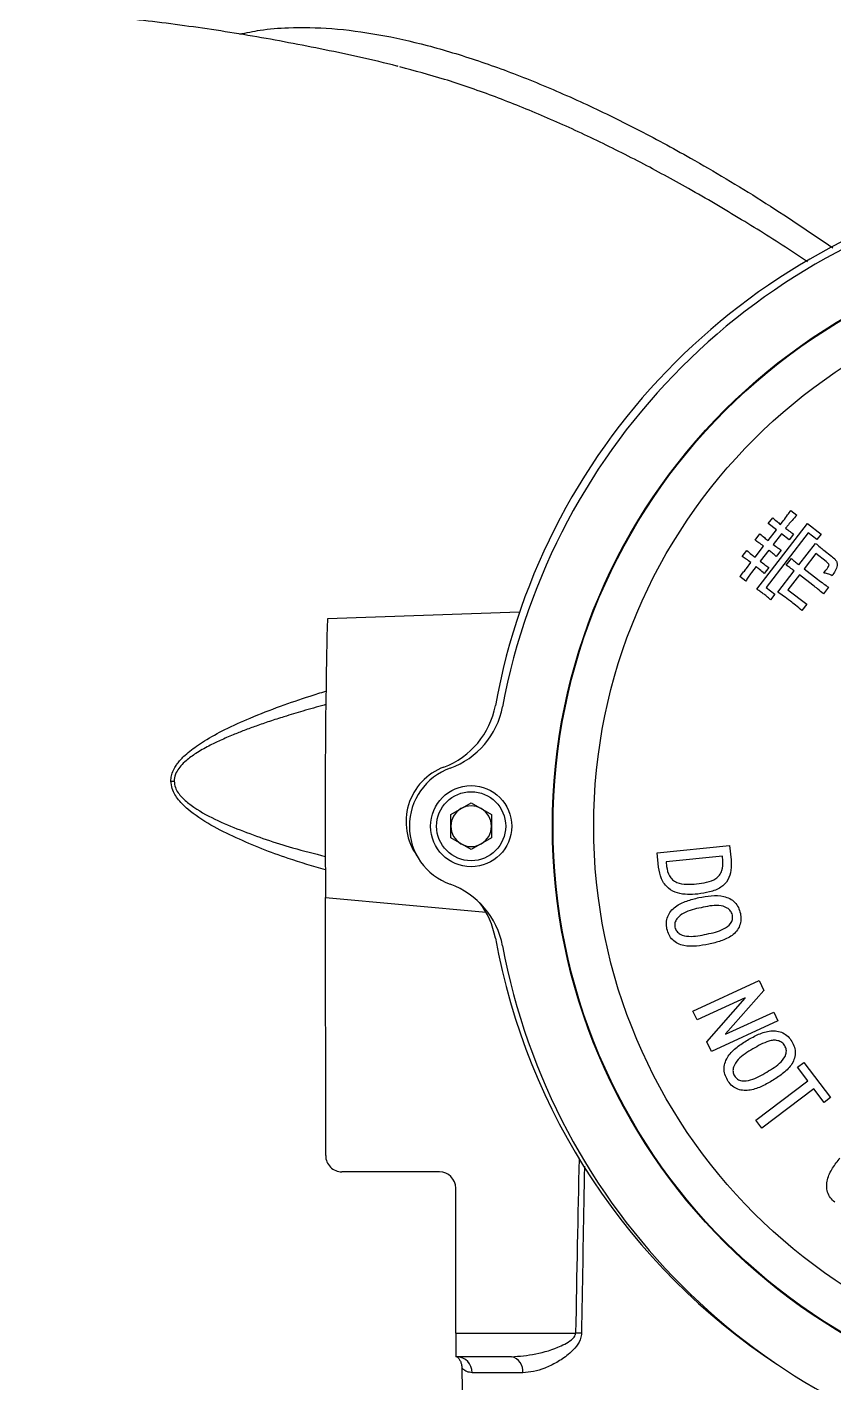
# Model space of a CAD drawing. Header units: millimetres. Extents: x 1663 to 4708, y 540 to 2693.
# Drawn here: x 3796.7 to 3896, y 2179.2 to 2346.1 of the extents above; entities that cross this region are included whole.
import ezdxf

# ---------------------------------------------------------------- set-up
doc = ezdxf.new("R2010")
doc.units = ezdxf.units.MM

msp = doc.modelspace()

# ---------------------------------------------------------------- linework, layer by layer
at = {"color": 7, "linetype": 'Continuous', "lineweight": 25}
for p, q in [((3887.888, 2284.986), (3888.428, 2285.685)), ((3889.395, 2284.879), (3889.737, 2285.321)), ((3890.667, 2286.601), (3891.404, 2286.033)), ((3886.257, 2282.952), (3886.855, 2283.725)), ((3886.469, 2276.908), (3892.7, 2284.971)), ((3892.814, 2283.825), (3887.635, 2277.123)), ((3887.858, 2282.891), (3888.882, 2284.217)), ((3888.882, 2284.217), (3887.888, 2284.986)), ((3889.508, 2283.733), (3888.484, 2282.408)), ((3890.466, 2282.994), (3889.508, 2283.733)), ((3890.362, 2284.837), (3890.021, 2284.395)), ((3891.007, 2283.692), (3890.466, 2282.994)), ((3892.7, 2284.971), (3894.392, 2283.661)), ((3893.881, 2282.999), (3892.814, 2283.825)), ((3894.392, 2283.661), (3893.881, 2282.999)), ((3886.264, 2280.829), (3887.318, 2282.191)), ((3891.658, 2279.894), (3893.708, 2282.545)), ((3884.693, 2280.926), (3885.261, 2281.663)), ((3887.943, 2281.708), (3886.89, 2280.346)), ((3889.47, 2281.704), (3888.872, 2280.932)), ((3890.104, 2279.861), (3890.731, 2280.672)), ((3893.736, 2281.289), (3892.284, 2279.41)), ((3895.025, 2280.292), (3893.736, 2281.289)), ((3894.71, 2281.711), (3895.668, 2280.972)), ((3885.211, 2279.466), (3885.751, 2280.166)), ((3886.377, 2279.682), (3885.809, 2278.946)), ((3887.948, 2279.585), (3887.38, 2278.849)), ((3889.07, 2276.544), (3891.088, 2279.157)), ((3891.714, 2278.674), (3890.293, 2276.834)), ((3893.372, 2277.392), (3891.714, 2278.674)), ((3892.284, 2279.41), (3893.942, 2278.128)), ((3885.114, 2277.894), (3884.377, 2278.463)), ((3887.635, 2277.123), (3888.702, 2276.297)), ((3895.297, 2277.142), (3894.67, 2276.331)), ((3888.702, 2276.297), (3888.162, 2275.598)), ((3890.293, 2276.834), (3892.613, 2275.04)), ((3857.292, 2274.087), (3833.629, 2273.26)), ((3892.613, 2275.04), (3892.015, 2274.268)), ((3814.382, 2253.281), (3814.777, 2253.281)), ((3848.823, 2249.158), (3851.323, 2250.602)), ((3851.323, 2250.602), (3853.823, 2249.158)), ((3848.823, 2246.272), (3848.823, 2249.158)), ((3853.823, 2249.158), (3853.823, 2246.272)), ((3851.323, 2244.828), (3848.823, 2246.272)), ((3853.823, 2246.272), (3851.323, 2244.828)), ((3874.205, 2244.437), (3883.121, 2245.341)), ((3883.121, 2245.341), (3883.3, 2243.567)), ((3874.384, 2242.663), (3874.205, 2244.437)), ((3882.252, 2244.041), (3875.316, 2243.335)), ((3882.31, 2243.468), (3882.252, 2244.041)), ((3875.316, 2243.335), (3875.374, 2242.762)), ((3833.414, 2238.926), (3853.173, 2237.113)), ((3833.422, 2207.154), (3833.414, 2238.926)), ((3878.614, 2224.96), (3886.779, 2228.699)), ((3886.779, 2228.699), (3887.327, 2227.504)), ((3887.327, 2227.504), (3882.608, 2222.166)), ((3885.039, 2226.572), (3879.117, 2223.86)), ((3880.343, 2221.186), (3885.06, 2226.525)), ((3885.06, 2226.525), (3885.039, 2226.572)), ((3879.117, 2223.86), (3878.614, 2224.96)), ((3889.054, 2223.732), (3880.889, 2219.993)), ((3882.629, 2222.118), (3888.551, 2224.829)), ((3888.551, 2224.829), (3889.054, 2223.732)), ((3882.608, 2222.166), (3882.629, 2222.118)), ((3880.889, 2219.993), (3880.343, 2221.186)), ((3891.469, 2218.028), (3892.265, 2218.632)), ((3892.265, 2218.632), (3895.539, 2214.316)), ((3892.742, 2216.352), (3891.469, 2218.028)), ((3886.372, 2211.517), (3892.742, 2216.352)), ((3893.473, 2215.389), (3887.103, 2210.554)), ((3894.744, 2213.712), (3893.473, 2215.389)), ((3895.539, 2214.316), (3894.744, 2213.712)), ((3887.103, 2210.554), (3886.372, 2211.517)), ((3847.422, 2205.154), (3835.422, 2205.154)), ((3849.427, 2185.309), (3849.422, 2203.154)), ((3849.427, 2185.309), (3864.177, 2185.309)), ((3856.308, 2182.388), (3849.454, 2182.388)), ((3850.181, 2181.015), (3851.067, 2130.26)), ((3857.67, 2180.422), (3851.443, 2180.422))]:
    msp.add_line(p, q, dxfattribs=at)
for centre, radius in [((3933.823, 2247.715), 72.5), ((3933.823, 2247.715), 72.418), ((3933.823, 2247.715), 67.42), ((3851.323, 2247.715), 5), ((3851.323, 2247.715), 4.25)]:
    msp.add_circle(centre, radius, dxfattribs=at)
for centre, radius, start, end in [((3933.008, 2248.262), 79.998, 100.30733, 169.69513), ((3933.823, 2247.715), 80, 100.6021, 169.3979), ((4832.204, 2249.852), 998.85, 178.657155, 180.626784), ((3844.461, 2264.362), 10, 290.58812, 349.69489), ((3845.359, 2264.274), 10, 289.80619, 349.3979), ((3850.51, 2248.26), 7.2, 110.58893, 215.5629), ((3851.323, 2247.715), 7.6, 109.80619, 250.19381), ((3851.323, 2247.715), 2.5, 120, 180), ((3851.323, 2247.715), 2.5, 60, 120), ((3851.323, 2247.715), 2.5, 0, 60), ((3851.323, 2247.715), 2.5, 180, 240), ((3851.323, 2247.715), 2.5, 300, 0), ((3851.323, 2247.715), 2.5, 240, 300), ((3845.359, 2231.156), 10, 10.6021, 70.19381), ((3844.461, 2232.159), 10, 10.30557, 37.99554), ((3933.009, 2248.259), 80, 190.3053, 236.57581), ((3933.823, 2247.715), 80, 190.6021, 259.3979), ((3927.647, 2184.591), 78.224, 179.47425, 181.61433), ((3862.828, 2114.352), 70.97, 88.32643, 88.91078), ((3849.497, 2180.442), 1.947, 359.43492, 88.4218), ((3855.924, 2180.667), 1.763, 352.03665, 77.40158)]:
    msp.add_arc(centre, radius, start, end, dxfattribs=at)
for centre, major_axis, ratio, start_param, end_param in [((3835.422, 2207.154), (-1.286, 1.532), 0.9997539, 0.8729109, 2.4437073), ((3873.541, 1719.767), (-0.161, 664.368), 0.019519, 0.7480035, 0.7943743), ((3847.422, 2203.154), (-1.286, 1.532), 0.9997539, 4.0145036, 5.5852999)]:
    msp.add_ellipse(centre, major_axis=major_axis, ratio=ratio, start_param=start_param, end_param=end_param, dxfattribs=at)
for points, knots in [([(3842.337, 2341.264), (3842.283, 2341.279), (3839.302, 2342.069), (3833.327, 2343.342), (3824.429, 2345.054), (3815.491, 2346.404), (3806.536, 2347.442), (3797.573, 2348.153), (3788.614, 2348.551), (3779.67, 2348.607), (3772.798, 2348.472), (3768.917, 2348.216), (3768.004, 2348.155)], [0, 0, 0, 0, 0.0022241, 0.1234908, 0.2444216, 0.3650249, 0.4853084, 0.6052783, 0.7249402, 0.8442984, 0.9633566, 1, 1, 1, 1]), ([(3822.84, 2345.235), (3823.674, 2345.413), (3825.589, 2345.821), (3829.336, 2346.12), (3834.166, 2346.029), (3839.889, 2345.272), (3845.931, 2343.922), (3852.145, 2342.041), (3858.58, 2339.653), (3865.07, 2336.845), (3871.68, 2333.619), (3878.998, 2329.66), (3887.106, 2324.843), (3892.917, 2320.913), (3895.84, 2318.936)], [0, 0, 0, 0, 0.0441267, 0.101238, 0.1845333, 0.2698175, 0.3532396, 0.4389211, 0.522355, 0.608027, 0.691154, 0.7762301, 0.887439, 1, 1, 1, 1]), ([(3892.714, 2317.185), (3892.062, 2317.628), (3889.375, 2319.453), (3884.491, 2322.498), (3878.291, 2326.155), (3872.088, 2329.523), (3866.039, 2332.543), (3859.943, 2335.297), (3853.931, 2337.699), (3848.101, 2339.725), (3844.374, 2340.725), (3842.559, 2341.212)], [0, 0, 0, 0, 0.0387382, 0.1596106, 0.287043, 0.4023979, 0.5232706, 0.6430913, 0.7641464, 0.8851093, 1, 1, 1, 1]), ([(3888.428, 2285.685), (3888.605, 2285.529), (3888.92, 2285.252), (3889.25, 2284.993), (3889.395, 2284.879)], [0, 0, 0, 0, 0.5599747, 1, 1, 1, 1]), ([(3889.737, 2285.321), (3889.913, 2285.558), (3890.228, 2285.981), (3890.533, 2286.412), (3890.667, 2286.601)], [0, 0, 0, 0, 0.5599933, 1, 1, 1, 1]), ([(3891.404, 2286.033), (3891.203, 2285.815), (3890.846, 2285.425), (3890.51, 2285.017), (3890.362, 2284.837)], [0, 0, 0, 0, 0.5600362, 1, 1, 1, 1]), ([(3886.855, 2283.725), (3887.039, 2283.565), (3887.366, 2283.279), (3887.708, 2283.01), (3887.858, 2282.891)], [0, 0, 0, 0, 0.5600053, 1, 1, 1, 1]), ([(3890.021, 2284.395), (3890.201, 2284.259), (3890.523, 2284.015), (3890.859, 2283.791), (3891.007, 2283.692)], [0, 0, 0, 0, 0.56, 1, 1, 1, 1]), ([(3887.318, 2282.191), (3887.123, 2282.338), (3886.776, 2282.601), (3886.416, 2282.845), (3886.257, 2282.952)], [0, 0, 0, 0, 0.5599849, 1, 1, 1, 1]), ([(3888.484, 2282.408), (3888.665, 2282.272), (3888.988, 2282.03), (3889.323, 2281.804), (3889.47, 2281.704)], [0, 0, 0, 0, 0.55998259, 1, 1, 1, 1]), ([(3893.708, 2282.545), (3893.891, 2282.384), (3894.218, 2282.098), (3894.559, 2281.83), (3894.71, 2281.711)], [0, 0, 0, 0, 0.5599812, 1, 1, 1, 1]), ([(3885.751, 2280.166), (3885.558, 2280.313), (3885.212, 2280.577), (3884.851, 2280.82), (3884.693, 2280.926)], [0, 0, 0, 0, 0.5600194, 1, 1, 1, 1]), ([(3885.261, 2281.663), (3885.444, 2281.503), (3885.772, 2281.217), (3886.114, 2280.948), (3886.264, 2280.829)], [0, 0, 0, 0, 0.56000533, 1, 1, 1, 1]), ([(3886.89, 2280.346), (3887.084, 2280.199), (3887.43, 2279.937), (3887.79, 2279.693), (3887.948, 2279.585)], [0, 0, 0, 0, 0.5599827, 1, 1, 1, 1]), ([(3888.872, 2280.932), (3888.703, 2281.082), (3888.401, 2281.349), (3888.083, 2281.598), (3887.943, 2281.708)], [0, 0, 0, 0, 0.5599933, 1, 1, 1, 1]), ([(3890.731, 2280.672), (3890.9, 2280.522), (3891.201, 2280.253), (3891.519, 2280.004), (3891.658, 2279.894)], [0, 0, 0, 0, 0.5599759, 1, 1, 1, 1]), ([(3894.706, 2278.892), (3894.892, 2279.116), (3895.125, 2279.395), (3895.33, 2279.733), (3895.374, 2279.879), (3895.276, 2280.084), (3895.137, 2280.2), (3895.025, 2280.292)], [0, 0, 0, 0, 0.500942, 0.6260883, 0.6883905, 0.7508516, 1, 1, 1, 1]), ([(3895.668, 2280.972), (3895.847, 2280.821), (3896.116, 2280.595), (3896.366, 2280.182), (3896.347, 2279.457), (3896.012, 2278.959), (3895.744, 2278.56)], [0, 0, 0, 0, 0.2504432, 0.3755386, 0.4997875, 1, 1, 1, 1]), ([(3884.377, 2278.463), (3884.536, 2278.647), (3884.819, 2278.978), (3885.091, 2279.317), (3885.211, 2279.466)], [0, 0, 0, 0, 0.5600086, 1, 1, 1, 1]), ([(3885.809, 2278.946), (3885.675, 2278.752), (3885.436, 2278.407), (3885.212, 2278.051), (3885.114, 2277.894)], [0, 0, 0, 0, 0.55994664, 1, 1, 1, 1]), ([(3887.38, 2278.849), (3887.197, 2279.01), (3886.87, 2279.296), (3886.528, 2279.564), (3886.377, 2279.682)], [0, 0, 0, 0, 0.5599792, 1, 1, 1, 1]), ([(3891.088, 2279.157), (3890.908, 2279.294), (3890.586, 2279.537), (3890.251, 2279.762), (3890.104, 2279.861)], [0, 0, 0, 0, 0.5599803, 1, 1, 1, 1]), ([(3895.744, 2278.56), (3895.56, 2278.653), (3895.231, 2278.82), (3894.866, 2278.87), (3894.706, 2278.892)], [0, 0, 0, 0, 0.56002002, 1, 1, 1, 1]), ([(3894.67, 2276.331), (3894.431, 2276.534), (3894.005, 2276.895), (3893.565, 2277.24), (3893.372, 2277.392)], [0, 0, 0, 0, 0.5600006, 1, 1, 1, 1]), ([(3893.942, 2278.128), (3894.192, 2277.94), (3894.638, 2277.604), (3895.096, 2277.283), (3895.297, 2277.142)], [0, 0, 0, 0, 0.5599937, 1, 1, 1, 1]), ([(3887.269, 2276.347), (3887.124, 2276.457), (3886.864, 2276.655), (3886.59, 2276.831), (3886.469, 2276.908)], [0, 0, 0, 0, 0.5599656, 1, 1, 1, 1]), ([(3888.162, 2275.598), (3887.999, 2275.743), (3887.708, 2276), (3887.403, 2276.241), (3887.269, 2276.347)], [0, 0, 0, 0, 0.5599999, 1, 1, 1, 1]), ([(3890.606, 2275.415), (3890.324, 2275.632), (3889.82, 2276.019), (3889.299, 2276.384), (3889.07, 2276.544)], [0, 0, 0, 0, 0.5600112, 1, 1, 1, 1]), ([(3892.015, 2274.268), (3891.757, 2274.488), (3891.296, 2274.881), (3890.817, 2275.251), (3890.606, 2275.415)], [0, 0, 0, 0, 0.5599742, 1, 1, 1, 1]), ([(3814.382, 2253.281), (3814.385, 2253.381), (3814.395, 2253.714), (3814.533, 2254.287), (3814.817, 2254.89), (3815.165, 2255.416), (3815.54, 2255.877), (3816.045, 2256.399), (3816.708, 2256.977), (3817.554, 2257.608), (3818.976, 2258.536), (3821.171, 2259.724), (3824.302, 2261.139), (3827.813, 2262.494), (3830.929, 2263.572), (3832.802, 2264.144), (3833.452, 2264.343)], [0, 0, 0, 0, 0.01302199, 0.04288205, 0.07529357, 0.09894539, 0.12454685, 0.15231428, 0.19322334, 0.23895275, 0.28971324, 0.41482048, 0.56480253, 0.74017506, 0.90988204, 1, 1, 1, 1]), ([(3833.441, 2262.67), (3833.373, 2262.652), (3832.431, 2262.409), (3830.714, 2261.92), (3828.475, 2261.252), (3826.561, 2260.636), (3824.928, 2260.075), (3823.438, 2259.527), (3821.951, 2258.94), (3820.494, 2258.311), (3818.95, 2257.561), (3817.53, 2256.755), (3816.375, 2255.927), (3815.603, 2255.185), (3815.088, 2254.496), (3814.81, 2253.844), (3814.785, 2253.415), (3814.777, 2253.281)], [0, 0, 0, 0, 0.009951, 0.1360327, 0.2492574, 0.3358381, 0.4158837, 0.4894125, 0.5564481, 0.6377344, 0.7094145, 0.7940982, 0.8633473, 0.9052997, 0.9411753, 0.9815269, 1, 1, 1, 1]), ([(3833.405, 2242.342), (3831.862, 2242.788), (3828.143, 2243.861), (3823.428, 2245.776), (3819.281, 2247.784), (3816.878, 2249.361), (3815.291, 2250.907), (3814.508, 2252.107), (3814.416, 2252.962), (3814.382, 2253.281)], [0, 0, 0, 0, 0.2142375, 0.5166297, 0.6688949, 0.820442, 0.8894469, 0.9587584, 1, 1, 1, 1]), ([(3814.777, 2253.281), (3814.813, 2253.004), (3814.911, 2252.245), (3815.72, 2251.213), (3817.334, 2249.877), (3819.765, 2248.521), (3823.955, 2246.801), (3828.507, 2245.214), (3832.05, 2244.336), (3833.402, 2244)], [0, 0, 0, 0, 0.0379535, 0.1043013, 0.1730755, 0.3295994, 0.4868018, 0.8040508, 1, 1, 1, 1]), ([(3883.3, 2243.567), (3883.323, 2243.145), (3883.368, 2242.302), (3882.996, 2241.053), (3882.025, 2240.066), (3880.675, 2239.56), (3879.692, 2239.426), (3879.199, 2239.359)], [0, 0, 0, 0, 0.1870739, 0.3734257, 0.5592438, 0.7792964, 1, 1, 1, 1]), ([(3879.199, 2239.359), (3878.784, 2239.33), (3877.954, 2239.274), (3876.704, 2239.428), (3875.498, 2240.035), (3874.64, 2241.209), (3874.469, 2242.178), (3874.384, 2242.663)], [0, 0, 0, 0, 0.1873686, 0.3744545, 0.5606512, 0.7799286, 1, 1, 1, 1]), ([(3875.374, 2242.762), (3875.451, 2242.353), (3875.565, 2241.739), (3876.096, 2241.092), (3876.805, 2240.659), (3877.849, 2240.522), (3878.664, 2240.581), (3879.072, 2240.61)], [0, 0, 0, 0, 0.2491686, 0.3742314, 0.4992481, 0.7491493, 1, 1, 1, 1]), ([(3879.072, 2240.61), (3879.481, 2240.664), (3880.297, 2240.771), (3881.297, 2241.12), (3881.916, 2241.681), (3882.329, 2242.417), (3882.318, 2243.048), (3882.31, 2243.468)], [0, 0, 0, 0, 0.2508567, 0.500793, 0.6258591, 0.7509329, 1, 1, 1, 1]), ([(3875.416, 2235.063), (3875.379, 2235.32), (3875.304, 2235.836), (3875.476, 2236.611), (3875.877, 2237.288), (3876.641, 2238.004), (3877.839, 2238.555), (3878.845, 2238.8), (3879.348, 2238.922)], [0, 0, 0, 0, 0.1250192, 0.2498558, 0.3747912, 0.4997815, 0.7495749, 1, 1, 1, 1]), ([(3879.348, 2238.922), (3879.854, 2239.015), (3880.866, 2239.2), (3882.176, 2239.184), (3883.155, 2238.832), (3883.784, 2238.369), (3884.249, 2237.732), (3884.387, 2237.234), (3884.455, 2236.985)], [0, 0, 0, 0, 0.2504567, 0.5002532, 0.6252173, 0.7501267, 0.8749622, 1, 1, 1, 1]), ([(3879.611, 2237.682), (3878.878, 2237.529), (3877.782, 2237.301), (3876.706, 2236.512), (3876.354, 2235.832), (3876.383, 2235.458), (3876.397, 2235.271)], [0, 0, 0, 0, 0.5017694, 0.750141, 0.875232, 1, 1, 1, 1]), ([(3883.475, 2236.776), (3883.414, 2236.951), (3883.292, 2237.302), (3882.714, 2237.792), (3881.418, 2238.076), (3880.336, 2237.84), (3879.611, 2237.682)], [0, 0, 0, 0, 0.1248189, 0.2499539, 0.4981871, 1, 1, 1, 1]), ([(3884.455, 2236.985), (3884.493, 2236.73), (3884.569, 2236.221), (3884.402, 2235.454), (3884.011, 2234.781), (3883.248, 2234.081), (3882.059, 2233.55), (3881.064, 2233.31), (3880.567, 2233.189)], [0, 0, 0, 0, 0.1250247, 0.249832, 0.3747171, 0.499688, 0.7495364, 1, 1, 1, 1]), ([(3876.397, 2235.271), (3876.459, 2235.095), (3876.584, 2234.743), (3877.19, 2234.278), (3878.493, 2234.039), (3879.578, 2234.273), (3880.303, 2234.429)], [0, 0, 0, 0, 0.1247323, 0.24978, 0.4982226, 1, 1, 1, 1]), ([(3880.303, 2234.429), (3881.023, 2234.578), (3882.098, 2234.802), (3883.181, 2235.551), (3883.52, 2236.225), (3883.49, 2236.593), (3883.475, 2236.776)], [0, 0, 0, 0, 0.5019475, 0.7502431, 0.8752926, 1, 1, 1, 1]), ([(3880.567, 2233.189), (3880.059, 2233.096), (3879.046, 2232.909), (3877.735, 2232.912), (3876.745, 2233.234), (3876.101, 2233.681), (3875.626, 2234.314), (3875.486, 2234.813), (3875.416, 2235.063)], [0, 0, 0, 0, 0.2504518, 0.5003272, 0.6253213, 0.7502035, 0.8750019, 1, 1, 1, 1]), ([(3885.33, 2221.383), (3885.779, 2221.635), (3886.676, 2222.137), (3887.922, 2222.549), (3888.962, 2222.534), (3889.708, 2222.299), (3890.354, 2221.846), (3890.646, 2221.419), (3890.792, 2221.205)], [0, 0, 0, 0, 0.2504523, 0.5002239, 0.6252071, 0.75011, 0.874969, 1, 1, 1, 1]), ([(3882.86, 2216.459), (3882.741, 2216.69), (3882.502, 2217.153), (3882.418, 2217.943), (3882.575, 2218.713), (3883.066, 2219.637), (3884.02, 2220.547), (3884.893, 2221.104), (3885.33, 2221.383)], [0, 0, 0, 0, 0.1250036, 0.2498616, 0.3747616, 0.4997388, 0.7495522, 1, 1, 1, 1]), ([(3885.981, 2220.295), (3885.337, 2219.913), (3884.375, 2219.343), (3883.608, 2218.248), (3883.5, 2217.49), (3883.648, 2217.145), (3883.722, 2216.973)], [0, 0, 0, 0, 0.501761, 0.750183, 0.8753162, 1, 1, 1, 1]), ([(3889.93, 2220.691), (3889.816, 2220.837), (3889.587, 2221.131), (3889.054, 2221.329), (3888.502, 2221.389), (3887.418, 2221.131), (3886.62, 2220.666), (3885.981, 2220.295)], [0, 0, 0, 0, 0.1244998, 0.2492948, 0.3742933, 0.4995067, 1, 1, 1, 1]), ([(3887.689, 2217.439), (3888.321, 2217.814), (3889.265, 2218.375), (3890.05, 2219.435), (3890.152, 2220.184), (3890.004, 2220.522), (3889.93, 2220.691)], [0, 0, 0, 0, 0.5018684, 0.7502116, 0.8752611, 1, 1, 1, 1]), ([(3890.792, 2221.205), (3890.91, 2220.977), (3891.147, 2220.519), (3891.24, 2219.739), (3891.082, 2218.976), (3890.589, 2218.066), (3889.634, 2217.178), (3888.772, 2216.627), (3888.34, 2216.352)], [0, 0, 0, 0, 0.1249965, 0.249855, 0.3747479, 0.4997368, 0.7495608, 1, 1, 1, 1]), ([(3883.722, 2216.973), (3883.838, 2216.828), (3884.07, 2216.536), (3884.792, 2216.289), (3886.103, 2216.484), (3887.053, 2217.057), (3887.689, 2217.439)], [0, 0, 0, 0, 0.124711, 0.2497335, 0.4981823, 1, 1, 1, 1]), ([(3888.34, 2216.352), (3887.89, 2216.099), (3886.991, 2215.595), (3885.75, 2215.174), (3884.708, 2215.159), (3883.954, 2215.373), (3883.299, 2215.817), (3883.007, 2216.245), (3882.86, 2216.459)], [0, 0, 0, 0, 0.2504337, 0.5002812, 0.6252688, 0.7501695, 0.8749936, 1, 1, 1, 1]), ([(3896.074, 2201.407), (3895.883, 2201.583), (3895.501, 2201.936), (3895.151, 2202.648), (3895.036, 2203.426), (3895.181, 2204.461), (3895.765, 2205.641), (3896.395, 2206.462), (3896.71, 2206.872)], [0, 0, 0, 0, 0.1250093, 0.2498545, 0.3747778, 0.4997916, 0.7495853, 1, 1, 1, 1]), ([(3865.266, 2205.857), (3865.244, 2204.689), (3865.117, 2197.834), (3864.999, 2190.979), (3864.901, 2185.292)], [0, 0, 0, 0, 0.1703401, 1, 1, 1, 1]), ([(3856.308, 2182.388), (3857.288, 2182.466), (3859.295, 2182.626), (3861.7, 2183.369), (3863.265, 2184.161), (3863.883, 2184.619), (3864.118, 2185.02), (3864.168, 2185.194), (3864.174, 2185.274), (3864.177, 2185.309)], [0, 0, 0, 0, 0.35502129, 0.72754145, 0.8396702, 0.94189457, 0.97391996, 0.98885849, 1, 1, 1, 1]), ([(3864.901, 2185.292), (3864.898, 2185.234), (3864.886, 2184.951), (3864.7, 2184.27), (3864.112, 2183.424), (3863.114, 2182.501), (3861.857, 2181.659), (3860.411, 2180.982), (3858.996, 2180.518), (3858.112, 2180.454), (3857.67, 2180.422)], [0, 0, 0, 0, 0.0162573, 0.0803535, 0.1974896, 0.3113043, 0.4880382, 0.6650371, 0.8326451, 1, 1, 1, 1]), ([(3849.553, 2182.378), (3849.58, 2182.373), (3849.638, 2182.361), (3849.638, 2182.354), (3849.681, 2182.32), (3849.78, 2182.205), (3849.89, 2182.047), (3850.018, 2181.813), (3850.152, 2181.457), (3850.166, 2181.164), (3850.173, 2181.012)], [0, 0, 0, 0, 0.2629743, 0.5663445, 0.7439995, 0.8209108, 0.8598529, 0.8940914, 0.9449946, 1, 1, 1, 1]), ([(3851.443, 2180.422), (3851.211, 2180.455), (3850.745, 2180.519), (3850.281, 2180.895), (3850.233, 2180.972), (3850.206, 2181.015)], [0, 0, 0, 0, 0.3069361, 0.6184433, 1, 1, 1, 1])]:
    msp.add_open_spline(points, degree=3, knots=knots, dxfattribs=at)

doc.saveas('drawing.dxf')
